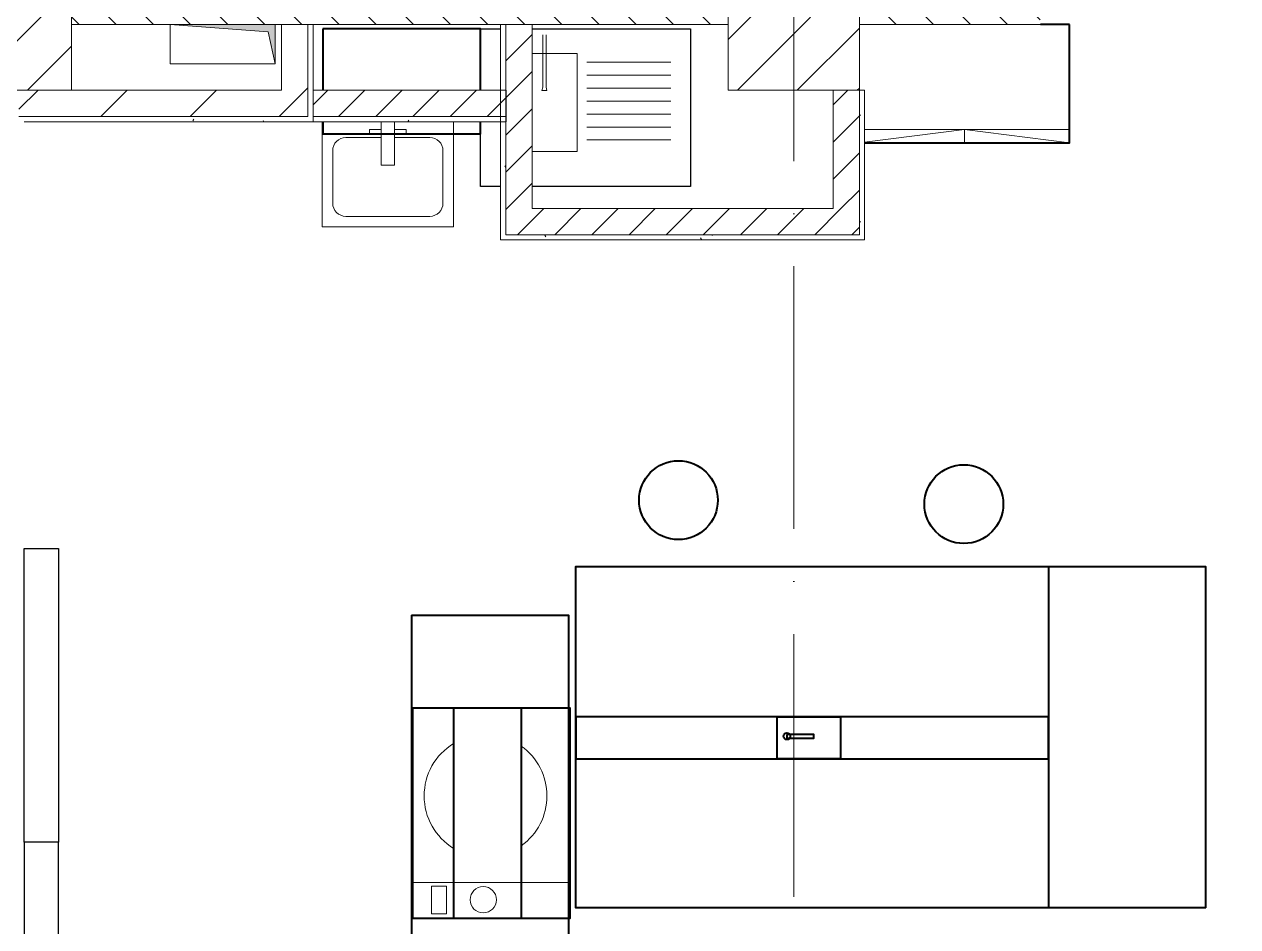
# Model space of a CAD drawing. Header units: millimetres. Extents: x -6467 to 105918, y -7090 to 92481.
# Drawn here: x 50670 to 55291, y 2397 to 5832 of the extents above; entities that cross this region are included whole.
import ezdxf

# ---------------------------------------------------------------- set-up
doc = ezdxf.new("R2010")
doc.units = ezdxf.units.MM
doc.linetypes.add('50_200_ШТРИХ_1Т_ш5_п1_п1_', pattern=[1400, 1000, -200, 0, -200])
for name, color, linetype, lineweight, true_color in [('A-GENM-1', 7, 'Continuous', 9, 0xaaaaaa), ('I-WALL-1', 7, 'Continuous', 5, 0x787878), ('M-EQPM-1', 7, 'Continuous', 9, 0xaaaaaa), ('M-EQPM-2', 7, 'Continuous', 9, 0xe2e2e2), ('P-SANR-FIXT-1', 7, 'Continuous', 9, 0xaaaaaa), ('мебель 2 этаж-1', 7, 'Continuous', 40, 0xaaaaaa), ('Оси-3', 7, '50_200_ШТРИХ_1Т_ш5_п1_п1_', 9, 0xaaaaaa), ('ТХ_функционал-2', 7, 'Continuous', 40, 0xaaaaaa), ('ТХ_функционал-4', 7, 'Continuous', 20, 0xaaaaaa), ('ТХ_функционал-9', 7, 'Continuous', 30, 0xaaaaaa)]:
    doc.layers.add(name, color=color, linetype=linetype, lineweight=lineweight, true_color=true_color)
for name, color, linetype, lineweight in [('A-WALL', 7, 'Continuous', 5), ('A-WALL-FNSH-1', 7, 'Continuous', 5), ('I-WALL', 7, 'Continuous', 5), ('S-COLS', 7, 'Continuous', 9), ('S-COLS-1', 7, 'Continuous', 5)]:
    doc.layers.add(name, color=color, linetype=linetype, lineweight=lineweight)
pattern_1 = [(0, (0, 0), (406.4, 101.6), [6.706, -298.094, 6.706, -298.094, -1625.6]), (0, (0, 0), (406.4, 101.6), [-609.6, 6.706, -602.894, 6.706, -298.094, -711.2]), (0, (0, 0), (406.4, 101.6), [-1524, 6.706, -196.494, 6.706, -501.294]), (120, (152.4, 50.8), (-291.18818, 301.15272), [6.706, -298.094, 6.706, -298.094, -1625.6]), (120, (152.4, 50.8), (-291.18818, 301.15272), [-609.6, 6.706, -602.894, 6.706, -298.094, -711.2]), (120, (152.4, 50.8), (-291.18818, 301.15272), [-1524, 6.706, -196.494, 6.706, -501.294]), (240, (203.2, 254), (-115.21182, -402.75272), [6.706, -298.094, 6.706, -298.094, -1625.6]), (240, (203.2, 254), (-115.21182, -402.75272), [-609.6, 6.706, -602.894, 6.706, -298.094, -711.2]), (240, (203.2, 254), (-115.21182, -402.75272), [-1524, 6.706, -196.494, 6.706, -501.294])]
pattern_2 = [(45, (0, 0), (-169.7056, 169.7056), [])]
pattern_3 = [(45, (0, 0), (-70.71068, 70.71068), [])]

# ---------------------------------------------------------------- blocks, each defined once
blk = doc.blocks.new('BSC_Колонна _Прямоугольная - 500х500-V72-АИ_План этажа Радиаторы_2')
at = {"layer": 'S-COLS-1'}
h = blk.add_hatch(dxfattribs=at)
h.set_pattern_fill('FP_100', color=256, style=0, pattern_type=2)
h.set_pattern_definition([(45, (-50600, -5831.04), (-228.0985, 228.0985), []), (45, (-50371.9, -5831.04), (-228.0985, 228.0985), [403.225, -80.645, 6.706, -73.939])])
h.paths.add_polyline_path([(-250, -250), (250, -250), (250, 250), (-250, 250)])
for p, q in [((250, 250), (-250, 250)), ((-250, 250), (-250, -250)), ((250, -250), (250, 250)), ((-250, -250), (250, -250))]:
    blk.add_line(p, q, dxfattribs=at)
blk = doc.blocks.new('BSC_Колонна _Прямоугольная - 500х500-V74-АИ_План этажа Радиаторы_2')
at = {"layer": 'S-COLS-1'}
h = blk.add_hatch(dxfattribs=at)
h.set_pattern_fill('FP_102', color=256, style=0, pattern_type=2)
h.set_pattern_definition([(45, (-53600, -5831.04), (-228.0985, 228.0985), []), (45, (-53371.9, -5831.04), (-228.0985, 228.0985), [403.225, -80.645, 6.706, -73.939])])
h.paths.add_polyline_path([(-250, -250), (250, -250), (250, 250), (-250, 250)])
for p, q in [((250, 250), (-250, 250)), ((-250, 250), (-250, -250)), ((250, -250), (250, 250)), ((-250, -250), (250, -250))]:
    blk.add_line(p, q, dxfattribs=at)
blk = doc.blocks.new('SND_2D_Раковина1 - 400х300-V23-АИ_План этажа Радиаторы_2')
at = {"layer": 'P-SANR-FIXT-1'}
for p, q in [((-250, -220), (-250, 180)), ((-70, 150), (-25, 150)), ((-70, 135), (-70, 150)), ((-25, 180), (-25, 15)), ((25, 15), (25, 180)), ((70, 150), (25, 150)), ((70, 135), (70, 150)), ((250, 180), (250, -220)), ((-160, 120), (-25, 120)), ((-25, 135), (-70, 135)), ((25, 135), (70, 135)), ((25, 120), (160, 120)), ((-210, -130), (-210, 70)), ((210, 70), (210, -130)), ((-25, 15), (25, 15)), ((160, -180), (-160, -180)), ((250, -220), (-250, -220))]:
    blk.add_line(p, q, dxfattribs=at)
for centre, start, end in [((-160, 70), 90, 180), ((160, 70), 0, 90), ((-160, -130), 180, 270), ((160, -130), 270, 0)]:
    blk.add_arc(centre, 50, start, end, dxfattribs=at)
blk = doc.blocks.new('Канал вертикальный прямоугольный - Шахта - значок проема-24087368-АИ_План этажа Радиаторы_2')
at = {"layer": 'M-EQPM-2'}
blk.add_hatch(color=256, dxfattribs=at).paths.add_polyline_path([(75, 200), (-75, 200), (-75, -200), (-47.5, 172.5)])
at = {"layer": 'M-EQPM-1'}
for p, q in [((-75, -200), (-75, 200)), ((-75, 200), (75, 200)), ((-47.5, 172.5), (75, 200)), ((75, 200), (75, -200)), ((-47.5, 172.5), (-75, -200)), ((75, -200), (-75, -200))]:
    blk.add_line(p, q, dxfattribs=at)
blk = doc.blocks.new('АР_Перемычка1 - АР_Перемычка-25547967-АИ_План этажа Радиаторы_2')
at = {"layer": 'A-GENM-1'}
blk.add_line((-350, -125), (-343, -125), dxfattribs=at)
blk = doc.blocks.new('мебель 2 этаж-28800768-АИ_План этажа Радиаторы_2')
at = {"layer": 'ТХ_функционал-2'}
for p, q in [((56913.5, 7546.3), (56803.5, 7546.3)), ((54070.9, 7530.2), (54070.9, 7296.3)), ((54568.5, 4944.7), (54568.5, 4144.7)), ((54826.3, 4944.7), (54826.3, 4144.7))]:
    blk.add_line(p, q, dxfattribs=at)
at = {"layer": 'ТХ_функционал-2', "flags": 128}
for points in [[(56133.5, 7096.3), (56913.5, 7096.3), (56913.5, 7546.3)], [(54670.9, 7296.3), (54670.9, 7530.2), (54070.9, 7530.2)], [(54070.9, 7176.3), (54070.9, 7130.2), (54670.9, 7130.2), (54670.9, 7176.3)], [(56833.5, 5483.7), (56833.5, 4183.7), (55033.5, 4183.7), (55033.5, 5482.8), (56833.5, 5482.8)], [(57432.4, 4183.7), (56834.4, 4183.7), (56834.4, 5483.7), (57431.4, 5483.7), (57431.4, 4183.7)], [(54408.3, 5297.5), (55006.3, 5297.5), (55006.3, 3997.6), (54409.2, 3997.6), (54409.2, 5297.5)], [(56833.4, 4751.4), (56833.4, 4911.3), (55033.5, 4911.3), (55033.5, 4751.1), (56833.4, 4751.1)], [(55800.3, 4911.1), (56041.2, 4911.1), (56041.2, 4751.2), (55800.3, 4751.2), (55800.3, 4911.1)]]:
    blk.add_lwpolyline(points, dxfattribs=at)
for points in [[(54412.3, 4144.7), (55012.3, 4144.7), (55012.3, 4944.7), (54412.3, 4944.7)], [(55837.7, 4844.3), (55837.7, 4830), (55939.9, 4830), (55939.9, 4844.3)]]:
    blk.add_lwpolyline(points, close=True, dxfattribs=at)
at = {"layer": 'ТХ_функционал-2'}
for centre, radius in [((55424.4, 5735.8), 150), ((56511.2, 5720.8), 150), ((55837.7, 4837.2), 12.9)]:
    blk.add_circle(centre, radius, dxfattribs=at)
at = {"layer": 'ТХ_функционал-4'}
for p, q in [((55395.3, 7402.7), (55075.5, 7402.7)), ((55395.3, 7353.4), (55075.5, 7353.4)), ((55395.3, 7304.1), (55075.5, 7304.1)), ((55395.3, 7254.8), (55075.5, 7254.8)), ((55395.3, 7205.5), (55075.5, 7205.5)), ((55395.3, 7156.2), (55075.5, 7156.2)), ((56133.5, 7146.3), (56913.5, 7146.3)), ((56513.5, 7146.3), (56513.5, 7096.3)), ((55395.3, 7106.9), (55075.5, 7106.9)), ((55012.3, 4280.2), (54412.3, 4280.2))]:
    blk.add_line(p, q, dxfattribs=at)
at = {"layer": 'ТХ_функционал-4', "flags": 128}
for points in [[(54907.9, 7506.6), (54907.9, 7308.2), (54904.9, 7294.8), (54923.3, 7294.8), (54920.4, 7308.2), (54920.4, 7506.6)], [(54867.3, 7435.5), (55038.3, 7435.5), (55038.3, 7063.5), (54867.3, 7063.5)], [(56133.5, 7098.8), (56513.5, 7146.3), (56913.5, 7096.3)]]:
    blk.add_lwpolyline(points, dxfattribs=at)
blk.add_lwpolyline([(54540.9, 4266.4), (54540.9, 4161.1), (54484.7, 4161.1), (54484.7, 4266.4)], close=True, dxfattribs=at)
at = {"layer": 'ТХ_функционал-4'}
blk.add_circle((54681.3, 4214.9), 50.1, dxfattribs=at)
for start, end in [(121.4182, 238.6677), (305.6577, 54.3423)]:
    blk.add_arc((54690, 4610.1), 233.7, start, end, dxfattribs=at)
at = {"layer": 'ТХ_функционал-9'}
for p, q in [((55470.9, 6930.2), (54867.3, 6930.2)), ((52933.7, 5552.2), (53064.5, 5552.2)), ((53018.2, 5552.2), (53053.2, 5552.2))]:
    blk.add_line(p, q, dxfattribs=at)
at = {"layer": 'ТХ_функционал-9', "flags": 128}
for points in [[(54670.9, 7296.3), (54670.9, 7530.2), (54747.3, 7530.2)], [(54867.3, 7530.2), (55470.9, 7530.2), (55470.9, 6930.2)], [(54747.3, 6930.2), (54670.9, 6930.2), (54670.9, 7176.3)]]:
    blk.add_lwpolyline(points, dxfattribs=at)
for points in [[(52933.7, 4434.7), (52933.7, 5552.2), (53064.5, 5552.2), (53064.5, 4434.7)], [(53064.5, 2429.7), (53064.5, 4434.7), (52933.7, 4434.7), (52933.7, 2429.7)]]:
    blk.add_lwpolyline(points, close=True, dxfattribs=at)

msp = doc.modelspace()

# ---------------------------------------------------------------- hatches: boundary and pattern name
at = {"layer": 'I-WALL'}
h = msp.add_hatch(dxfattribs=at)
h.set_pattern_fill('FP_2', color=256, style=0, pattern_type=2)
h.set_pattern_definition([(135, (0, 0), (-70.71068, -70.71068), [])])
h.paths.add_polyline_path([(80895.3, 5831), (81150, 5831), (81150, 6081), (80890, 6081), (80890, 5831)])
h.paths.add_polyline_path([(79234.3, 5831), (79270, 5831), (79270, 6081), (75400, 6081), (75400, 5831), (79200, 5831)])
h.paths.add_polyline_path([(80050, 5831), (80190, 5831), (80190, 6081), (79970, 6081), (79970, 5831)])
h.paths.add_polyline_path([(74412, 5831), (74900, 5833), (74900, 6081), (74412, 6079), (74410, 5831)])
h.paths.add_polyline_path([(72648, 5831), (72648, 5833), (72648, 6081), (72400, 6081), (72400, 5831), (72590.4, 5831)])
h.paths.add_polyline_path([(71900, 5831), (71900, 6081), (71850, 6081), (71850, 5831)])
h.paths.add_polyline_path([(71350, 5831), (71350, 6081), (68850, 6081), (68850, 5831), (69268.4, 5831)])
h.paths.add_polyline_path([(62850, 5831), (63638, 5833), (63638, 6081), (62850, 6079), (62850, 5833)])
h.paths.add_polyline_path([(65402, 5831), (68350, 5831), (68350, 6081), (65402, 6079), (65400, 5831)])
h.paths.add_polyline_path([(62350, 5831), (62350, 6081), (59850, 6081), (59850, 5831)])
h.paths.add_polyline_path([(58910, 5831), (59350, 5831), (59350, 6081), (56302, 6079), (56302, 5831), (58350, 5831)])
h.paths.add_polyline_path([(54538, 5831), (54538, 5833), (54538, 6081), (53850, 6079), (53850, 5831)])
h.paths.add_polyline_path([(51770, 5831), (53350, 5831), (53350, 6081), (50850, 6081), (50850, 5831), (51750, 5831)])
h = msp.add_hatch(dxfattribs=at)
h.set_pattern_fill('FP_5', color=256, style=0, pattern_type=2)
h.set_pattern_definition(pattern_2)
h.paths.add_polyline_path([(51750, 5481), (51750, 5831), (51650, 5831), (51650, 5481)])
h = msp.add_hatch(dxfattribs=at)
h.set_pattern_fill('FP_4', color=256, style=0, pattern_type=2)
h.set_pattern_definition(pattern_3)
h.paths.add_polyline_path([(52603.8, 5131), (52603.8, 5831), (52503.8, 5831), (52503.8, 5131)])
h = msp.add_hatch(dxfattribs=at)
h.set_pattern_fill('FP_5', color=256, style=0, pattern_type=2)
h.set_pattern_definition(pattern_2)
h.paths.add_polyline_path([(50650, 5481), (51650, 5481), (51650, 5581), (50650, 5581)])
h = msp.add_hatch(dxfattribs=at)
h.set_pattern_fill('FP_4', color=256, style=0, pattern_type=2)
h.set_pattern_definition(pattern_3)
h.paths.add_polyline_path([(52504.6, 5481), (52504.6, 5581), (51770, 5581), (51770, 5481)])
h = msp.add_hatch(dxfattribs=at)
h.set_pattern_fill('FP_4', color=256, style=0, pattern_type=2)
h.set_pattern_definition(pattern_3)
h.paths.add_polyline_path([(53850, 5131), (53850, 5581), (53750, 5581), (53750, 5131)])
h = msp.add_hatch(dxfattribs=at)
h.set_pattern_fill('FP_4', color=256, style=0, pattern_type=2)
h.set_pattern_definition(pattern_3)
h.paths.add_polyline_path([(52658.4, 5031), (53850, 5031), (53850, 5131), (52503.8, 5131), (52503.8, 5031)])
at = {"layer": 'I-WALL-1'}
h = msp.add_hatch(dxfattribs=at)
h.set_pattern_fill('FP_3', color=256, style=0, pattern_type=2)
h.set_pattern_definition(pattern_1)
h.paths.add_polyline_path([(51770, 5461), (51770, 5831), (51750, 5831), (51750, 5461)])
h = msp.add_hatch(dxfattribs=at)
h.set_pattern_fill('FP_3', color=256, style=0, pattern_type=2)
h.set_pattern_definition(pattern_1)
h.paths.add_polyline_path([(52503.8, 5031), (52503.8, 5831), (52483.8, 5831), (52483.8, 5031)])
h = msp.add_hatch(dxfattribs=at)
h.set_pattern_fill('FP_3', color=256, style=0, pattern_type=2)
h.set_pattern_definition(pattern_1)
h.paths.add_polyline_path([(53870, 5031), (53870, 5581), (53850, 5581), (53850, 5031)])
h = msp.add_hatch(dxfattribs=at)
h.set_pattern_fill('FP_3', color=256, style=0, pattern_type=2)
h.set_pattern_definition(pattern_1)
h.paths.add_polyline_path([(50670, 5461), (51750, 5461), (51750, 5481), (50670, 5481)])
h = msp.add_hatch(dxfattribs=at)
h.set_pattern_fill('FP_3', color=256, style=0, pattern_type=2)
h.set_pattern_definition(pattern_1)
h.paths.add_polyline_path([(52504.6, 5461), (52504.6, 5481), (51770, 5481), (51770, 5461)])
h = msp.add_hatch(dxfattribs=at)
h.set_pattern_fill('FP_3', color=256, style=0, pattern_type=2)
h.set_pattern_definition(pattern_1)
h.paths.add_polyline_path([(52483.8, 5011), (53870, 5011), (53870, 5031), (52483.8, 5031)])

# ---------------------------------------------------------------- linework, layer by layer
at = {"layer": 'A-WALL'}
for p, q in [((50850, 5831), (51226, 5831)), ((51626, 5831), (53350, 5831)), ((51750, 5831), (51750, 5481)), ((52503.8, 5031), (52503.8, 5831)), ((53850, 5831), (54540, 5831)), ((53850, 5581), (53850, 5031)), ((51750, 5481), (50650, 5481)), ((52504.6, 5481), (51770, 5481)), ((53850, 5031), (52503.8, 5031))]:
    msp.add_line(p, q, dxfattribs=at)
at = {"layer": 'A-WALL-FNSH-1'}
for p, q in [((51650, 5831), (51650, 5581)), ((51770, 5831), (51770, 5461)), ((52483.8, 5831), (52483.8, 5011)), ((52603.8, 5131), (52603.8, 5831)), ((51650, 5581), (50850, 5581)), ((52504.6, 5581), (51770, 5581)), ((52504.6, 5461), (52504.6, 5581)), ((53750, 5581), (53750, 5131)), ((53870, 5581), (53850, 5581)), ((53870, 5011), (53870, 5581)), ((50670, 5461), (52504.6, 5461)), ((53750, 5131), (52603.8, 5131)), ((52483.8, 5011), (53870, 5011))]:
    msp.add_line(p, q, dxfattribs=at)
at = {"layer": 'Оси-3'}
msp.add_line((53600, -5889.7), (53600, 11717), dxfattribs=at)

# ---------------------------------------------------------------- block references
at = {"layer": 'A-GENM-1'}
msp.add_blockref('АР_Перемычка1 - АР_Перемычка-25547967-АИ_План этажа Радиаторы_2', (54540, 5956), dxfattribs=at)
at = {"layer": 'M-EQPM-1', "rotation": 269.9999999999985}
msp.add_blockref('Канал вертикальный прямоугольный - Шахта - значок проема-24087368-АИ_План этажа Радиаторы_2', (51426, 5756), dxfattribs=at)
at = {"layer": 'P-SANR-FIXT-1'}
msp.add_blockref('SND_2D_Раковина1 - 400х300-V23-АИ_План этажа Радиаторы_2', (52054.5, 5281), dxfattribs=at)
at = {"layer": 'S-COLS'}
for name, p in [('BSC_Колонна _Прямоугольная - 500х500-V72-АИ_План этажа Радиаторы_2', (50600, 5831)), ('BSC_Колонна _Прямоугольная - 500х500-V74-АИ_План этажа Радиаторы_2', (53600, 5831))]:
    msp.add_blockref(name, p, dxfattribs=at)
at = {"layer": 'мебель 2 этаж-1'}
msp.add_blockref('мебель 2 этаж-28800768-АИ_План этажа Радиаторы_2', (-2263.5, -1715.2), dxfattribs=at)

doc.saveas('drawing.dxf')
